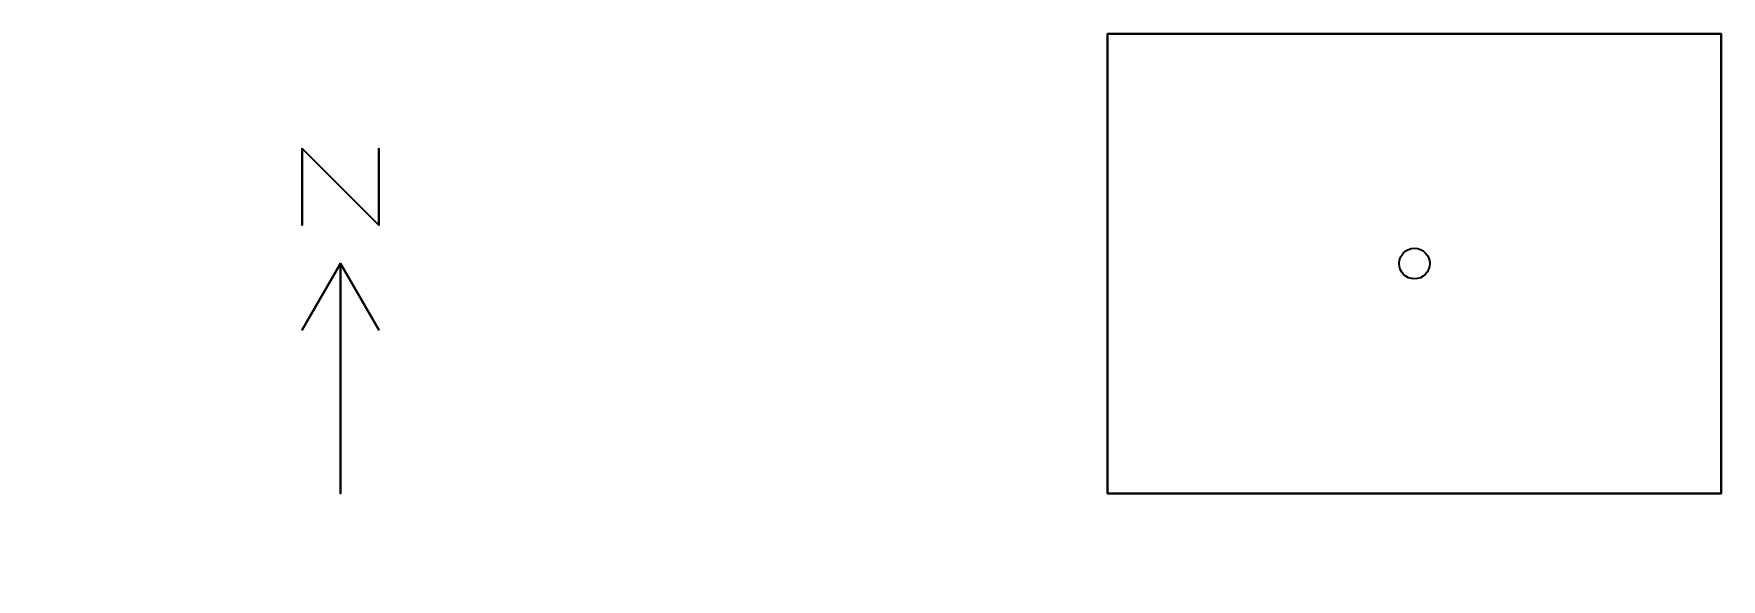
# Model space of a CAD drawing. Header units: metres. Extents: x -14 to 8, y -1.1 to 6.
import ezdxf

# ---------------------------------------------------------------- set-up
doc = ezdxf.new("R2010")
doc.units = ezdxf.units.M

msp = doc.modelspace()

# ---------------------------------------------------------------- linework, layer by layer
at = {"layer": '1', "color": 3}
for points in [[(-10.5, 4.5, 0.1), (-10.5, 4.5), (-10.5, 3.5), (-10.5, 3.5, 0.1)], [(-10.5, 4.5, 0.1), (-10.5, 4.5), (-9.5, 3.5), (-9.5, 3.5, 0.1)], [(-9.5, 4.5, 0.1), (-9.5, 4.5), (-9.5, 3.5), (-9.5, 3.5, 0.1)], [(-10, 3, 0.1), (-10, 3), (-10.5, 2.13397), (-10.5, 2.13397, 0.1)], [(-10, 3, 0.1), (-10, 3), (-10, 0), (-10, 0, 0.1)], [(-10, 3, 0.1), (-10, 3), (-9.5, 2.13397), (-9.5, 2.13397, 0.1)]]:
    msp.add_3dface(points, dxfattribs=at)
at = {"layer": 'ZONE_1', "color": 10}
msp.add_circle((4, 3, 0.8), 0.2, dxfattribs=at)
msp.add_circle((4, 3, 0.8), 0.2, dxfattribs=at)
at = {"layer": 'ZONE_1', "color": 43}
for points in [[(8, 6, 2.7), (8, 6), (0, 6), (0, 6, 2.7)], [(0, 6, 2.7), (0, 6), (0, 0), (0, 0, 2.7)], [(8, 0, 2.7), (8, 0), (8, 6), (8, 6, 2.7)], [(0, 0, 2.7), (0, 0), (8, 0), (8, 0, 2.7)]]:
    msp.add_3dface(points, dxfattribs=at)
at = {"layer": 'ZONE_1', "color": 8}
msp.add_3dface([(8, 6), (8, 0), (0, 0), (0, 6)], dxfattribs=at)
at = {"layer": 'ZONE_1', "color": 15}
msp.add_3dface([(0, 6, 2.7), (0, 0, 2.7), (8, 0, 2.7), (8, 6, 2.7)], dxfattribs=at)
at = {"layer": 'ZONE_1', "color": 143}
for points in [[(0.5, 0, 2.2), (0.5, 0, 0.2), (3.5, 0, 0.2), (3.5, 0, 2.2)], [(4.5, 0, 2.2), (4.5, 0, 0.2), (7.5, 0, 0.2), (7.5, 0, 2.2)]]:
    msp.add_3dface(points, dxfattribs=at)

doc.saveas('drawing.dxf')
